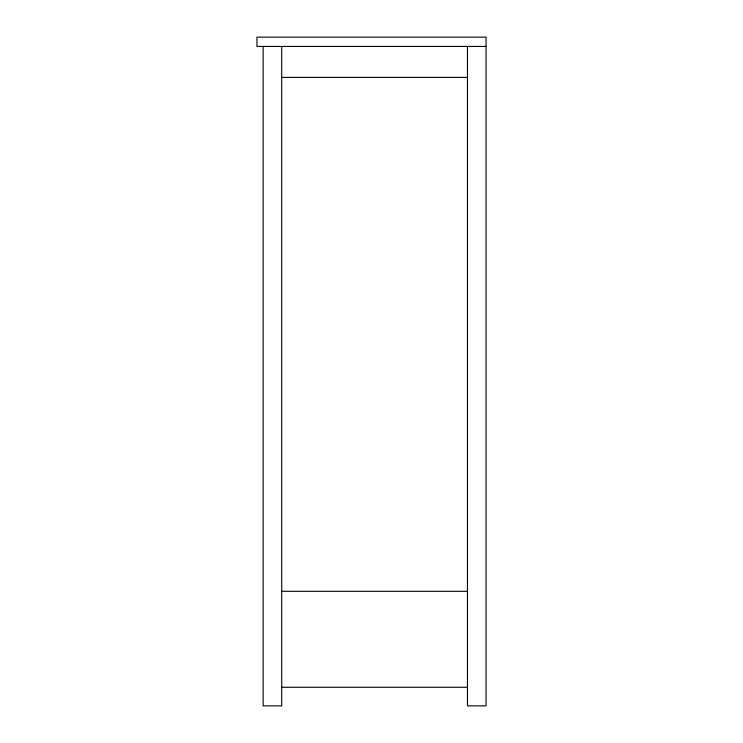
<?xml version="1.0" encoding="UTF-8"?>
<svg xmlns="http://www.w3.org/2000/svg" width="743" height="743" viewBox="0 0 743 743"><rect width="100%" height="100%" fill="white"/><g stroke="black" fill="none" stroke-linecap="round" stroke-linejoin="round"><path stroke-width="1.11" d="M486.043 46.438L256.957 46.438L256.957 37.15L486.043 37.15L486.043 705.85L467.468 705.85L467.468 46.438M281.718 77.393L467.468 77.393M281.718 591.307L467.468 591.307M281.718 687.275L467.468 687.275M281.718 46.438L281.718 705.85L263.143 705.85L263.143 46.438"/></g></svg>
